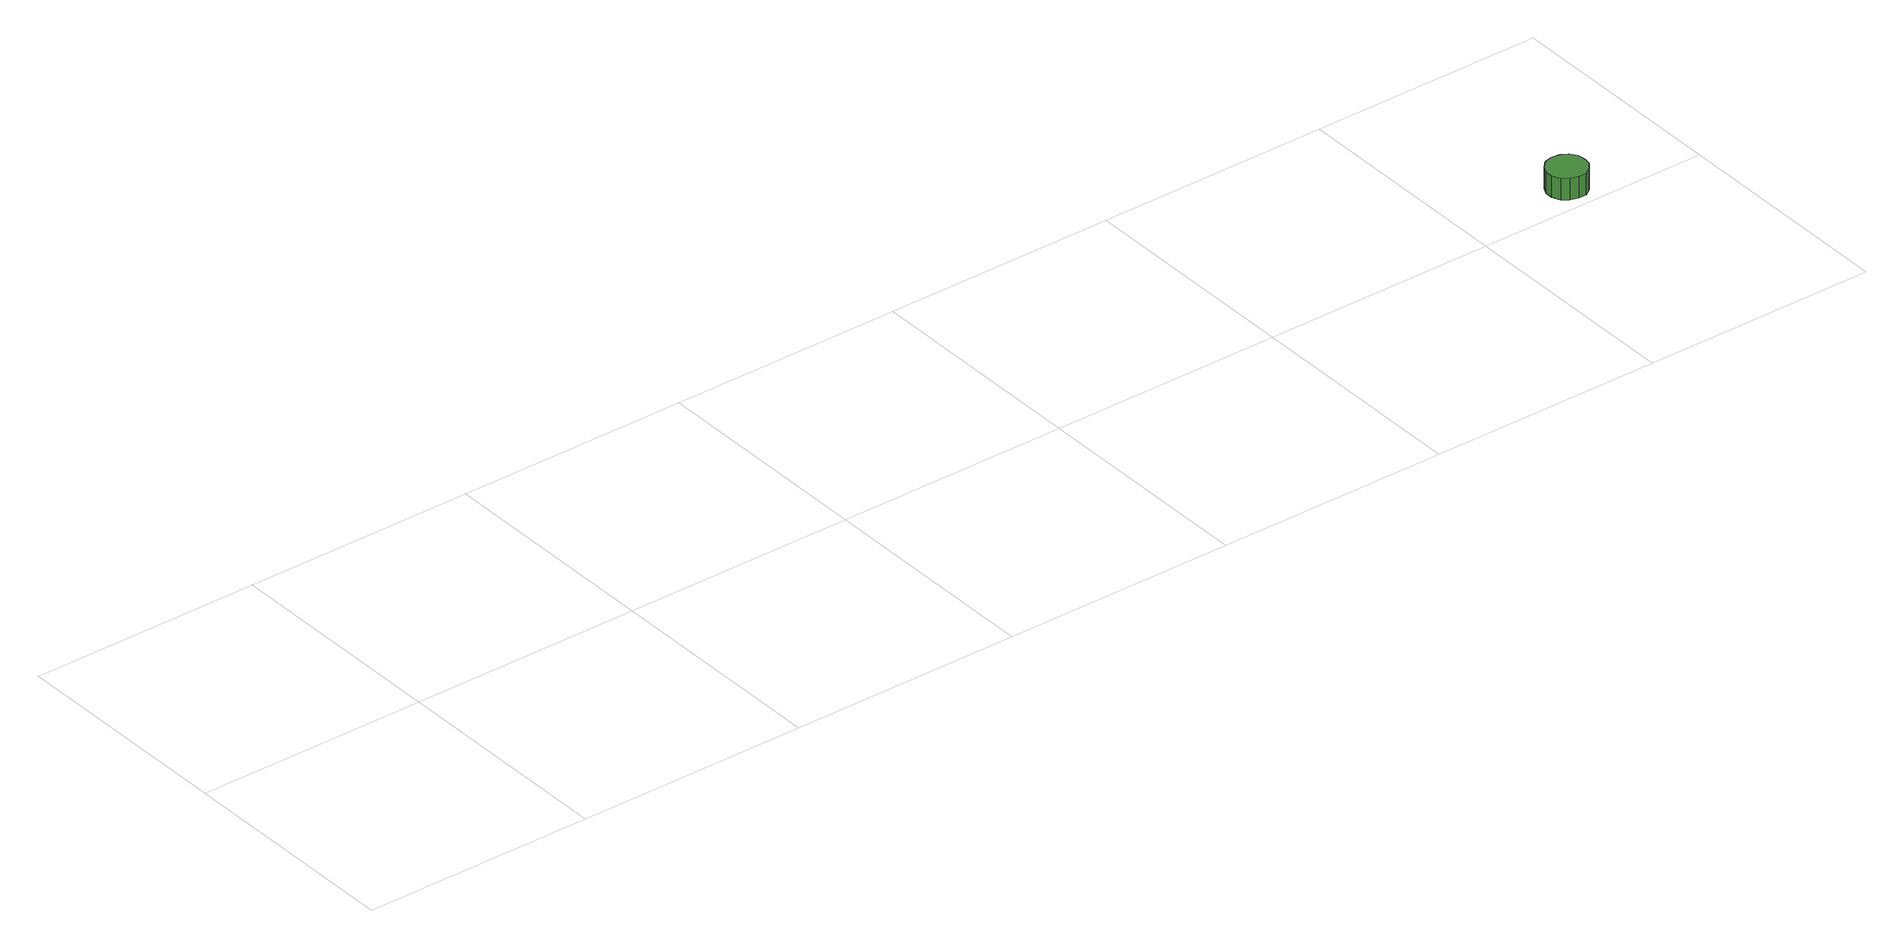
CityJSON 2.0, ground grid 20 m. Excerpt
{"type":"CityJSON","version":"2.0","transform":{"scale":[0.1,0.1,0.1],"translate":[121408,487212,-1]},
"CityObjects":{
"tree1":{"type":"SolitaryVegetationObject","attributes":{"function":"something"}},
"tree2":{"type":"SolitaryVegetationObject","attributes":{"function":"something"},"geometry":[{"type":"MultiSurface","lod":"1","boundaries":[[[0,1,2,3,4,5,6,7,8,9,10,11,12,13,14]],[[15,16,17,18,19,20,21,22,23,24,25,26,27,28,29]],[[0,29,28,1]],[[1,28,27,2]],[[2,27,26,3]],[[3,26,25,4]],[[4,25,24,5]],[[5,24,23,6]],[[6,23,22,7]],[[7,22,21,8]],[[8,21,20,9]],[[9,20,19,10]],[[10,19,18,11]],[[11,18,17,12]],[[12,17,16,13]],[[13,16,15,14]],[[14,15,29,0]]]}]}
},
"vertices":[
[1112,25,25],[1111,32,25],[1107,38,25],[1101,41,25],[1094,42,25],[1087,40,25],[1082,35,25],[1079,29,25],[1079,22,25],[1082,15,25],[1087,11,25],[1094,9,25],[1101,9,25],[1107,13,25],[1111,18,25],[1111,18,6],[1107,13,6],[1101,9,6],[1094,9,6],[1087,11,6],[1082,15,6],[1079,22,6],[1079,29,6],[1082,35,6],[1087,40,6],[1094,42,6],[1101,41,6],[1107,38,6],[1111,32,6],[1112,25,6]
]}
